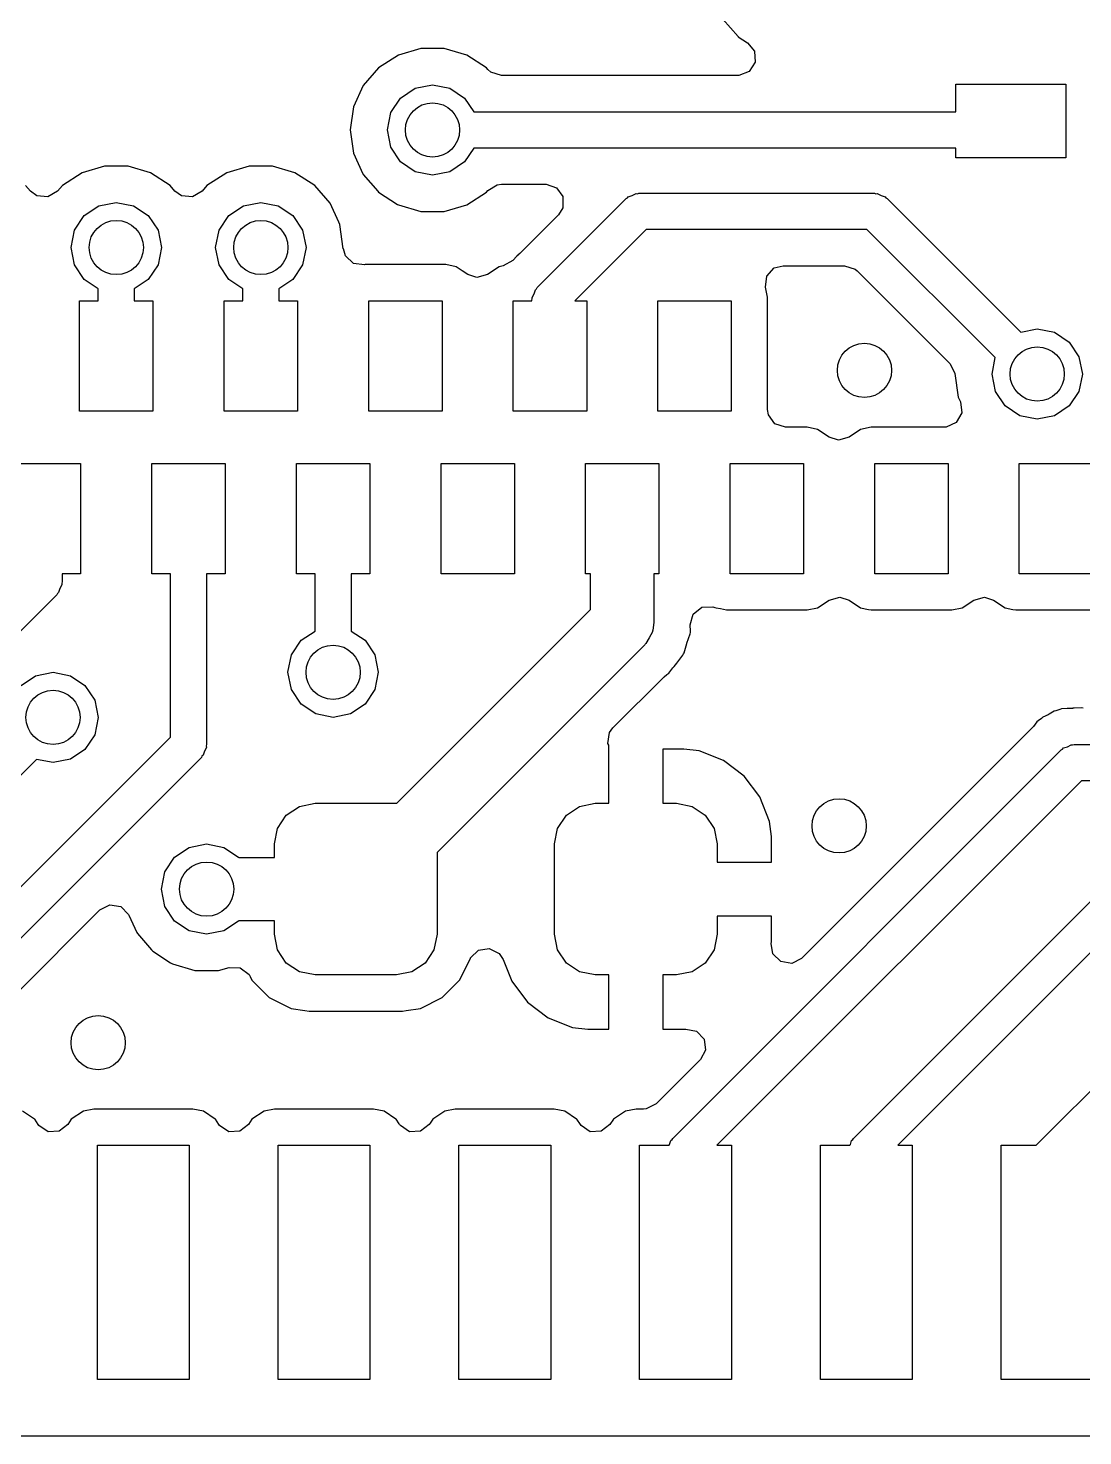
# Model space of a CAD drawing. Extents: x 100.3 to 197.2, y -144.7 to -85.3.
# Drawn here: x 159.11 to 164.95, y -105.47 to -97.69 of the extents above; entities that cross this region are included whole.
import ezdxf

# ---------------------------------------------------------------- set-up
doc = ezdxf.new("R2010")
doc.units = 0
doc.layers.add('BLACK', color=7, linetype='CONTINUOUS')

msp = doc.modelspace()

# ---------------------------------------------------------------- linework, layer by layer
at = {"layer": 'BLACK', "linetype": 'CONTINUOUS'}
for p, q in [((162.957, -97.6361), (163.041, -97.7324)), ((163.041, -97.7324), (163.042, -97.734)), ((163.042, -97.734), (163.093, -97.7667)), ((161.285, -97.799), (161.161, -97.8355)), ((161.415, -97.799), (161.285, -97.799)), ((161.285, -97.799), (161.285, -97.799)), ((161.539, -97.8355), (161.415, -97.799)), ((161.415, -97.799), (161.415, -97.799)), ((163.093, -97.7667), (163.132, -97.8141)), ((163.132, -97.8141), (163.135, -97.8752)), ((161.161, -97.8355), (161.052, -97.9055)), ((161.161, -97.8355), (161.161, -97.8355)), ((161.648, -97.9055), (161.539, -97.8355)), ((161.539, -97.8355), (161.539, -97.8355)), ((161.539, -97.8355), (161.539, -97.8355)), ((161.539, -97.8355), (161.539, -97.8355)), ((163.135, -97.8752), (163.102, -97.9266)), ((161.052, -97.9055), (160.967, -98.0034)), ((161.656, -97.9148), (161.648, -97.9055)), ((161.648, -97.9055), (161.648, -97.9055)), ((161.673, -97.9301), (161.656, -97.9148)), ((161.731, -97.949), (161.673, -97.9301)), ((163.039, -97.949), (161.731, -97.949)), ((163.045, -97.9488), (163.039, -97.949)), ((163.102, -97.9266), (163.045, -97.9488)), ((160.967, -98.0034), (160.913, -98.1213)), ((161.173, -98.0727), (161.254, -98.0185)), ((161.254, -98.0185), (161.35, -97.9995)), ((161.35, -97.9995), (161.446, -98.0185)), ((161.446, -98.0185), (161.527, -98.0727)), ((164.245, -98.1495), (164.245, -97.9968)), ((164.245, -97.9968), (164.855, -97.9968)), ((164.855, -97.9968), (164.855, -98.4032)), ((160.913, -98.1213), (160.895, -98.2495)), ((161.119, -98.1538), (161.173, -98.0727)), ((161.527, -98.0727), (161.578, -98.1495)), ((161.1, -98.2495), (161.119, -98.1538)), ((161.578, -98.1495), (164.245, -98.1495)), ((160.895, -98.2495), (160.895, -98.2495)), ((160.895, -98.2495), (160.913, -98.3777)), ((161.119, -98.3452), (161.1, -98.2495)), ((161.173, -98.4263), (161.119, -98.3452)), ((161.578, -98.3495), (161.527, -98.4263)), ((164.245, -98.3495), (161.578, -98.3495)), ((164.245, -98.4032), (164.245, -98.3495)), ((159.535, -98.4495), (159.411, -98.486)), ((159.665, -98.4495), (159.535, -98.4495)), ((159.535, -98.4495), (159.535, -98.4495)), ((159.789, -98.486), (159.665, -98.4495)), ((159.665, -98.4495), (159.665, -98.4495)), ((160.335, -98.4495), (160.211, -98.486)), ((160.465, -98.4495), (160.335, -98.4495)), ((160.335, -98.4495), (160.335, -98.4495)), ((160.589, -98.486), (160.465, -98.4495)), ((160.465, -98.4495), (160.465, -98.4495)), ((160.913, -98.3777), (160.965, -98.4916)), ((161.254, -98.4805), (161.173, -98.4263)), ((161.527, -98.4263), (161.446, -98.4805)), ((164.855, -98.4032), (164.245, -98.4032)), ((159.411, -98.486), (159.302, -98.556)), ((159.411, -98.486), (159.411, -98.486)), ((159.898, -98.556), (159.789, -98.486)), ((159.789, -98.486), (159.789, -98.486)), ((159.789, -98.486), (159.789, -98.486)), ((159.789, -98.486), (159.789, -98.486)), ((160.211, -98.486), (160.102, -98.556)), ((160.211, -98.486), (160.211, -98.486)), ((160.698, -98.556), (160.589, -98.486)), ((160.589, -98.486), (160.589, -98.486)), ((160.589, -98.486), (160.589, -98.486)), ((160.589, -98.486), (160.589, -98.486)), ((160.965, -98.4916), (160.967, -98.4956)), ((160.967, -98.4956), (161.048, -98.5886)), ((161.35, -98.4995), (161.254, -98.4805)), ((161.446, -98.4805), (161.35, -98.4995)), ((159.125, -98.5873), (159.098, -98.556)), ((159.161, -98.6137), (159.125, -98.5873)), ((159.275, -98.5873), (159.222, -98.6189)), ((159.302, -98.556), (159.275, -98.5873)), ((159.302, -98.556), (159.302, -98.556)), ((159.925, -98.5873), (159.898, -98.556)), ((159.898, -98.556), (159.898, -98.556)), ((159.961, -98.6137), (159.925, -98.5873)), ((160.075, -98.5873), (160.022, -98.6189)), ((160.102, -98.556), (160.075, -98.5873)), ((160.102, -98.556), (160.102, -98.556)), ((160.783, -98.6539), (160.698, -98.556)), ((160.698, -98.556), (160.698, -98.556)), ((160.698, -98.556), (160.698, -98.556)), ((161.048, -98.5886), (161.052, -98.5935)), ((161.052, -98.5935), (161.157, -98.6611)), ((161.539, -98.6635), (161.648, -98.5935)), ((161.648, -98.5935), (161.656, -98.5842)), ((161.656, -98.5842), (161.708, -98.5526)), ((161.708, -98.5526), (161.731, -98.55)), ((161.731, -98.55), (161.978, -98.55)), ((161.978, -98.55), (162.036, -98.5689)), ((162.036, -98.5689), (162.072, -98.6184)), ((162.455, -98.6119), (162.476, -98.6012)), ((162.476, -98.6012), (162.484, -98.6025)), ((162.484, -98.6025), (162.492, -98.6)), ((162.492, -98.6), (163.796, -98.6)), ((163.796, -98.6), (163.803, -98.6025)), ((163.803, -98.6025), (163.811, -98.6012)), ((163.811, -98.6012), (163.832, -98.6119)), ((159.222, -98.6189), (159.161, -98.6137)), ((159.423, -98.7232), (159.504, -98.669)), ((159.504, -98.669), (159.6, -98.65)), ((159.6, -98.65), (159.696, -98.669)), ((159.696, -98.669), (159.777, -98.7232)), ((160.022, -98.6189), (159.961, -98.6137)), ((160.223, -98.7232), (160.304, -98.669)), ((160.304, -98.669), (160.4, -98.65)), ((160.4, -98.65), (160.496, -98.669)), ((160.496, -98.669), (160.577, -98.7232)), ((160.831, -98.76), (160.783, -98.6539)), ((161.157, -98.6611), (161.161, -98.6635)), ((161.161, -98.6635), (161.285, -98.7)), ((161.415, -98.7), (161.539, -98.6635)), ((161.929, -99.1213), (162.421, -98.6293)), ((162.072, -98.6796), (162.048, -98.719)), ((162.072, -98.6184), (162.072, -98.6796)), ((162.421, -98.6293), (162.428, -98.6256)), ((162.428, -98.6256), (162.433, -98.6191)), ((162.433, -98.6191), (162.455, -98.6119)), ((163.832, -98.6119), (163.854, -98.6191)), ((163.854, -98.6191), (163.859, -98.6256)), ((163.859, -98.6256), (163.866, -98.6293)), ((163.866, -98.6293), (164.605, -99.368)), ((159.369, -98.8043), (159.423, -98.7232)), ((159.777, -98.7232), (159.831, -98.8043)), ((160.169, -98.8043), (160.223, -98.7232)), ((160.577, -98.7232), (160.631, -98.8043)), ((160.837, -98.7718), (160.831, -98.76)), ((161.285, -98.7), (161.285, -98.7)), ((161.285, -98.7), (161.415, -98.7)), ((161.415, -98.7), (161.415, -98.7)), ((162.048, -98.719), (161.994, -98.7727)), ((159.35, -98.9), (159.369, -98.8043)), ((159.831, -98.8043), (159.85, -98.9)), ((160.15, -98.9), (160.169, -98.8043)), ((160.631, -98.8043), (160.65, -98.9)), ((160.856, -98.907), (160.837, -98.7718)), ((161.994, -98.7727), (161.834, -98.9334)), ((162.533, -98.8), (162.138, -99.1952)), ((163.754, -98.8), (162.533, -98.8)), ((164.464, -99.5094), (163.754, -98.8)), ((159.369, -98.9957), (159.35, -98.9)), ((159.85, -98.9), (159.831, -98.9957)), ((160.169, -98.9957), (160.15, -98.9)), ((160.65, -98.9), (160.631, -98.9957)), ((160.857, -98.9068), (160.856, -98.907)), ((160.868, -98.9467), (160.857, -98.9068)), ((160.913, -98.9882), (160.868, -98.9467)), ((160.973, -98.9954), (160.913, -98.9882)), ((160.977, -98.9947), (160.973, -98.9954)), ((161.423, -98.9947), (160.977, -98.9947)), ((160.977, -98.9947), (160.977, -98.9947)), ((160.977, -98.9947), (160.977, -98.9947)), ((161.481, -99.0063), (161.423, -98.9947)), ((161.423, -98.9947), (161.423, -98.9947)), ((161.794, -98.9716), (161.741, -99.0018)), ((161.816, -98.948), (161.794, -98.9716)), ((161.823, -98.9425), (161.816, -98.948)), ((161.834, -98.9334), (161.822, -98.9415)), ((161.822, -98.9415), (161.823, -98.9425)), ((159.423, -99.0768), (159.369, -98.9957)), ((159.831, -98.9957), (159.777, -99.0768)), ((160.223, -99.0768), (160.169, -98.9957)), ((160.631, -98.9957), (160.577, -99.0768)), ((161.514, -99.0282), (161.481, -99.0063)), ((161.481, -99.0063), (161.481, -99.0063)), ((161.481, -99.0063), (161.481, -99.0063)), ((161.481, -99.0063), (161.481, -99.0063)), ((161.545, -99.0487), (161.514, -99.0282)), ((161.545, -99.0488), (161.545, -99.0487)), ((161.596, -99.0654), (161.545, -99.0488)), ((161.655, -99.0488), (161.596, -99.0654)), ((161.719, -99.0063), (161.655, -99.0488)), ((161.74, -99.002), (161.719, -99.0063)), ((161.719, -99.0063), (161.719, -99.0063)), ((161.741, -99.0018), (161.74, -99.002)), ((163.192, -99.1188), (163.2, -99.0581)), ((163.2, -99.0581), (163.241, -99.0131)), ((163.241, -99.0131), (163.29, -99.0005)), ((163.29, -99.0005), (163.63, -99.0005)), ((163.63, -99.0005), (163.688, -99.0194)), ((163.688, -99.0194), (163.7, -99.0295)), ((163.7, -99.0295), (164.212, -99.5415)), ((159.5, -99.1281), (159.423, -99.0768)), ((159.5, -99.1952), (159.5, -99.1281)), ((159.777, -99.0768), (159.7, -99.1281)), ((159.7, -99.1281), (159.7, -99.1952)), ((160.3, -99.1281), (160.223, -99.0768)), ((160.3, -99.1952), (160.3, -99.1281)), ((160.577, -99.0768), (160.5, -99.1281)), ((160.5, -99.1281), (160.5, -99.1952)), ((161.912, -99.1555), (161.919, -99.1332)), ((161.919, -99.1332), (161.926, -99.1285)), ((161.926, -99.1285), (161.929, -99.1213)), ((163.196, -99.1376), (163.192, -99.1188)), ((163.204, -99.1754), (163.196, -99.1376)), ((159.397, -99.8048), (159.397, -99.1952)), ((159.397, -99.1952), (159.5, -99.1952)), ((159.7, -99.1952), (159.803, -99.1952)), ((159.803, -99.1952), (159.803, -99.8048)), ((160.197, -99.8048), (160.197, -99.1952)), ((160.197, -99.1952), (160.3, -99.1952)), ((160.5, -99.1952), (160.603, -99.1952)), ((160.603, -99.1952), (160.603, -99.8048)), ((160.997, -99.8048), (160.997, -99.1952)), ((160.997, -99.1952), (161.403, -99.1952)), ((161.403, -99.1952), (161.403, -99.8048)), ((161.797, -99.8048), (161.797, -99.1952)), ((161.797, -99.1952), (161.9, -99.1952)), ((161.9, -99.192), (161.902, -99.1843)), ((161.9, -99.1952), (161.9, -99.192)), ((161.901, -99.1764), (161.912, -99.1555)), ((161.902, -99.1843), (161.901, -99.1764)), ((162.138, -99.1952), (162.203, -99.1952)), ((162.203, -99.1952), (162.203, -99.8048)), ((162.597, -99.8048), (162.597, -99.1952)), ((162.597, -99.1952), (163.003, -99.1952)), ((163.003, -99.1952), (163.003, -99.8048)), ((163.204, -99.1755), (163.204, -99.1754)), ((163.204, -99.7957), (163.204, -99.1755)), ((164.605, -99.368), (164.696, -99.35)), ((164.696, -99.35), (164.791, -99.369)), ((164.791, -99.369), (164.872, -99.4232)), ((164.872, -99.4232), (164.927, -99.5043)), ((164.446, -99.6), (164.464, -99.5094)), ((164.927, -99.5043), (164.946, -99.6)), ((164.212, -99.5415), (164.24, -99.596)), ((164.24, -99.596), (164.24, -99.5974)), ((164.24, -99.5974), (164.259, -99.7282)), ((164.465, -99.6957), (164.446, -99.6)), ((164.946, -99.6), (164.927, -99.6957)), ((164.519, -99.7768), (164.465, -99.6957)), ((164.927, -99.6957), (164.872, -99.7768)), ((164.259, -99.7282), (164.271, -99.7546)), ((164.271, -99.7546), (164.278, -99.8154)), ((159.803, -99.8048), (159.397, -99.8048)), ((160.603, -99.8048), (160.197, -99.8048)), ((161.403, -99.8048), (160.997, -99.8048)), ((162.203, -99.8048), (161.797, -99.8048)), ((163.003, -99.8048), (162.597, -99.8048)), ((163.209, -99.8263), (163.204, -99.7957)), ((163.245, -99.8758), (163.209, -99.8263)), ((164.278, -99.8154), (164.248, -99.8686)), ((164.6, -99.831), (164.519, -99.7768)), ((164.696, -99.85), (164.6, -99.831)), ((164.791, -99.831), (164.696, -99.85)), ((164.872, -99.7768), (164.791, -99.831)), ((163.303, -99.8947), (163.245, -99.8758)), ((163.423, -99.8947), (163.303, -99.8947)), ((163.481, -99.9063), (163.423, -99.8947)), ((163.423, -99.8947), (163.423, -99.8947)), ((163.423, -99.8947), (163.423, -99.8947)), ((163.545, -99.9488), (163.481, -99.9063)), ((163.481, -99.9063), (163.481, -99.9063)), ((163.481, -99.9063), (163.481, -99.9063)), ((163.481, -99.9063), (163.481, -99.9063)), ((163.719, -99.9063), (163.655, -99.9488)), ((163.777, -99.8947), (163.719, -99.9063)), ((163.719, -99.9063), (163.719, -99.9063)), ((164.181, -99.8947), (163.777, -99.8947)), ((163.777, -99.8947), (163.777, -99.8947)), ((163.777, -99.8947), (163.777, -99.8947)), ((164.192, -99.8941), (164.181, -99.8947)), ((164.248, -99.8686), (164.192, -99.8941)), ((163.596, -99.9654), (163.545, -99.9488)), ((163.655, -99.9488), (163.596, -99.9654)), ((158.997, -100.095), (159.403, -100.095)), ((159.403, -100.095), (159.403, -100.705)), ((159.797, -100.705), (159.797, -100.095)), ((159.797, -100.095), (160.203, -100.095)), ((160.203, -100.095), (160.203, -100.705)), ((160.597, -100.705), (160.597, -100.095)), ((160.597, -100.095), (161.003, -100.095)), ((161.003, -100.095), (161.003, -100.705)), ((161.397, -100.705), (161.397, -100.095)), ((161.397, -100.095), (161.803, -100.095)), ((161.803, -100.095), (161.803, -100.705)), ((162.197, -100.705), (162.197, -100.095)), ((162.197, -100.095), (162.603, -100.095)), ((162.603, -100.095), (162.603, -100.705)), ((162.997, -100.705), (162.997, -100.095)), ((162.997, -100.095), (163.403, -100.095)), ((163.403, -100.095), (163.403, -100.705)), ((163.797, -100.705), (163.797, -100.095)), ((163.797, -100.095), (164.203, -100.095)), ((164.203, -100.095), (164.203, -100.705)), ((164.597, -100.705), (164.597, -100.095)), ((164.597, -100.095), (165.003, -100.095)), ((159.403, -100.705), (159.3, -100.705)), ((159.3, -100.705), (159.3, -100.75)), ((159.9, -100.705), (159.797, -100.705)), ((159.9, -101.25), (159.9, -100.705)), ((160.203, -100.705), (160.1, -100.705)), ((160.1, -100.705), (160.1, -101.25)), ((160.7, -100.705), (160.597, -100.705)), ((160.7, -101.022), (160.7, -100.705)), ((161.003, -100.705), (160.9, -100.705)), ((160.9, -100.705), (160.9, -101.022)), ((161.803, -100.705), (161.397, -100.705)), ((162.225, -100.705), (162.197, -100.705)), ((162.225, -100.903), (162.225, -100.705)), ((162.603, -100.705), (162.575, -100.705)), ((162.575, -100.705), (162.575, -100.975)), ((163.403, -100.705), (162.997, -100.705)), ((164.203, -100.705), (163.797, -100.705)), ((165.003, -100.705), (164.597, -100.705)), ((159.288, -100.787), (159.281, -100.809)), ((159.299, -100.766), (159.288, -100.787)), ((159.3, -100.75), (159.298, -100.758)), ((159.298, -100.758), (159.299, -100.766)), ((159.271, -100.821), (157.671, -102.421)), ((159.274, -100.814), (159.271, -100.821)), ((159.281, -100.809), (159.274, -100.814)), ((163.481, -100.894), (163.545, -100.851)), ((163.545, -100.851), (163.604, -100.835)), ((163.604, -100.835), (163.655, -100.851)), ((163.655, -100.851), (163.719, -100.894)), ((164.281, -100.894), (164.345, -100.851)), ((164.345, -100.851), (164.404, -100.835)), ((164.404, -100.835), (164.455, -100.851)), ((164.455, -100.851), (164.519, -100.894)), ((161.152, -101.975), (162.225, -100.903)), ((162.776, -100.987), (162.793, -100.928)), ((162.793, -100.928), (162.841, -100.89)), ((162.841, -100.89), (162.902, -100.888)), ((162.902, -100.888), (162.913, -100.891)), ((162.913, -100.891), (162.919, -100.894)), ((162.919, -100.894), (162.919, -100.894)), ((162.919, -100.894), (162.943, -100.898)), ((162.943, -100.898), (162.977, -100.905)), ((162.977, -100.905), (162.977, -100.905)), ((162.977, -100.905), (162.977, -100.905)), ((162.977, -100.905), (162.977, -100.905)), ((162.977, -100.905), (163.423, -100.905)), ((163.423, -100.905), (163.481, -100.894)), ((163.423, -100.905), (163.423, -100.905)), ((163.719, -100.894), (163.762, -100.902)), ((163.762, -100.902), (163.777, -100.905)), ((163.777, -100.905), (163.777, -100.905)), ((163.777, -100.905), (163.777, -100.905)), ((163.777, -100.905), (163.777, -100.905)), ((163.777, -100.905), (164.223, -100.905)), ((164.223, -100.905), (164.281, -100.894)), ((164.223, -100.905), (164.223, -100.905)), ((164.519, -100.894), (164.562, -100.902)), ((164.562, -100.902), (164.577, -100.905)), ((164.577, -100.905), (164.577, -100.905)), ((164.577, -100.905), (164.577, -100.905)), ((164.577, -100.905), (164.577, -100.905)), ((164.577, -100.905), (165.023, -100.905)), ((162.57, -101.017), (162.567, -101.022)), ((162.575, -100.975), (162.57, -101.017)), ((162.778, -101.022), (162.776, -100.987)), ((160.569, -101.154), (160.623, -101.073)), ((160.623, -101.073), (160.7, -101.022)), ((160.9, -101.022), (160.977, -101.073)), ((160.977, -101.073), (161.031, -101.154)), ((162.527, -101.094), (162.524, -101.099)), ((162.531, -101.091), (162.527, -101.094)), ((162.548, -101.059), (162.531, -101.091)), ((162.567, -101.027), (162.548, -101.059)), ((162.567, -101.022), (162.567, -101.027)), ((162.742, -101.142), (162.757, -101.091)), ((162.757, -101.091), (162.758, -101.089)), ((162.758, -101.089), (162.775, -101.038)), ((162.775, -101.038), (162.777, -101.03)), ((162.775, -101.038), (162.775, -101.038)), ((162.777, -101.03), (162.778, -101.022)), ((162.778, -101.022), (162.778, -101.022)), ((160.55, -101.25), (160.569, -101.154)), ((161.031, -101.154), (161.05, -101.25)), ((162.524, -101.099), (161.375, -102.247)), ((162.702, -101.199), (162.735, -101.156)), ((162.735, -101.156), (162.739, -101.149)), ((162.735, -101.156), (162.735, -101.156)), ((162.739, -101.149), (162.742, -101.142)), ((162.742, -101.142), (162.742, -101.142)), ((159.154, -101.269), (159.25, -101.25)), ((159.25, -101.25), (159.346, -101.269)), ((159.9, -101.609), (159.9, -101.25)), ((159.9, -101.25), (159.9, -101.25)), ((160.1, -101.25), (160.1, -101.25)), ((160.1, -101.25), (160.1, -101.65)), ((160.569, -101.346), (160.55, -101.25)), ((161.05, -101.25), (161.031, -101.346)), ((162.658, -101.255), (162.68, -101.226)), ((162.68, -101.226), (162.684, -101.222)), ((162.684, -101.222), (162.688, -101.219)), ((162.688, -101.219), (162.701, -101.2)), ((162.701, -101.2), (162.702, -101.199)), ((159.073, -101.323), (159.154, -101.269)), ((159.346, -101.269), (159.427, -101.323)), ((159.427, -101.323), (159.481, -101.404)), ((162.348, -101.558), (162.631, -101.275)), ((162.631, -101.275), (162.647, -101.262)), ((162.647, -101.262), (162.658, -101.255)), ((159.481, -101.404), (159.5, -101.5)), ((160.623, -101.427), (160.569, -101.346)), ((161.031, -101.346), (160.977, -101.427)), ((160.704, -101.481), (160.623, -101.427)), ((160.8, -101.5), (160.704, -101.481)), ((160.896, -101.481), (160.8, -101.5)), ((160.977, -101.427), (160.896, -101.481)), ((164.756, -101.485), (164.727, -101.498)), ((164.762, -101.482), (164.756, -101.485)), ((164.79, -101.465), (164.762, -101.482)), ((164.799, -101.463), (164.79, -101.465)), ((164.79, -101.465), (164.79, -101.465)), ((164.821, -101.456), (164.799, -101.463)), ((164.83, -101.452), (164.821, -101.456)), ((164.862, -101.451), (164.83, -101.452)), ((164.869, -101.45), (164.862, -101.451)), ((164.872, -101.45), (164.869, -101.45)), ((164.892, -101.45), (164.872, -101.45)), ((164.872, -101.45), (164.872, -101.45)), ((164.872, -101.45), (164.872, -101.45)), ((164.894, -101.449), (164.892, -101.45)), ((164.901, -101.449), (164.894, -101.449)), ((164.942, -101.447), (164.901, -101.449)), ((164.951, -101.448), (164.942, -101.447)), ((159.5, -101.5), (159.481, -101.596)), ((162.33, -101.583), (162.348, -101.558)), ((164.67, -101.555), (163.392, -102.833)), ((164.675, -101.55), (164.67, -101.555)), ((164.694, -101.524), (164.675, -101.55)), ((164.702, -101.519), (164.694, -101.524)), ((164.72, -101.505), (164.702, -101.519)), ((164.727, -101.498), (164.72, -101.505)), ((164.727, -101.498), (164.727, -101.498)), ((158.159, -103.35), (159.9, -101.609)), ((159.481, -101.596), (159.427, -101.677)), ((162.32, -101.644), (162.33, -101.583)), ((160.071, -101.721), (158.271, -103.521)), ((159.427, -101.677), (159.346, -101.731)), ((160.074, -101.714), (160.071, -101.721)), ((160.081, -101.709), (160.074, -101.714)), ((160.088, -101.687), (160.081, -101.709)), ((160.099, -101.666), (160.088, -101.687)), ((160.1, -101.65), (160.098, -101.658)), ((160.098, -101.658), (160.099, -101.666)), ((162.325, -101.653), (162.32, -101.644)), ((162.325, -101.975), (162.325, -101.653)), ((162.625, -101.675), (162.625, -101.975)), ((162.741, -101.675), (162.625, -101.675)), ((162.625, -101.675), (162.625, -101.675)), ((162.679, -103.829), (164.829, -101.679)), ((162.825, -101.685), (162.741, -101.675)), ((162.96, -101.738), (162.825, -101.685)), ((164.829, -101.679), (164.836, -101.676)), ((164.836, -101.676), (164.841, -101.669)), ((164.841, -101.669), (164.863, -101.662)), ((164.863, -101.662), (164.884, -101.651)), ((164.884, -101.651), (164.892, -101.652)), ((164.892, -101.652), (164.9, -101.65)), ((164.9, -101.65), (166.609, -101.65)), ((159.159, -101.732), (157.921, -102.971)), ((159.25, -101.75), (159.159, -101.732)), ((159.346, -101.731), (159.25, -101.75)), ((163.075, -101.825), (162.96, -101.738)), ((164.941, -101.85), (162.924, -103.867)), ((163.162, -101.94), (163.075, -101.825)), ((163.075, -101.825), (163.075, -101.825)), ((166.65, -101.85), (164.941, -101.85)), ((163.215, -102.075), (163.162, -101.94)), ((160.541, -102.041), (160.614, -101.992)), ((160.614, -101.992), (160.7, -101.975)), ((160.7, -101.975), (161.15, -101.975)), ((161.15, -101.975), (161.152, -101.975)), ((162.091, -102.041), (162.164, -101.992)), ((162.164, -101.992), (162.25, -101.975)), ((162.25, -101.975), (162.325, -101.975)), ((162.625, -101.975), (162.7, -101.975)), ((162.7, -101.975), (162.786, -101.992)), ((162.786, -101.992), (162.859, -102.041)), ((160.492, -102.114), (160.541, -102.041)), ((162.042, -102.114), (162.091, -102.041)), ((162.859, -102.041), (162.908, -102.114)), ((163.225, -102.159), (163.215, -102.075)), ((160.475, -102.2), (160.492, -102.114)), ((162.025, -102.2), (162.042, -102.114)), ((162.908, -102.114), (162.925, -102.2)), ((163.225, -102.3), (163.225, -102.159)), ((163.225, -102.159), (163.225, -102.159)), ((159.923, -102.273), (160.004, -102.219)), ((160.004, -102.219), (160.1, -102.2)), ((160.1, -102.2), (160.196, -102.219)), ((160.196, -102.219), (160.277, -102.273)), ((160.475, -102.275), (160.475, -102.2)), ((161.375, -102.247), (161.375, -102.7)), ((162.025, -102.7), (162.025, -102.2)), ((162.925, -102.2), (162.925, -102.3)), ((159.869, -102.354), (159.923, -102.273)), ((160.277, -102.273), (160.278, -102.275)), ((160.278, -102.275), (160.475, -102.275)), ((162.925, -102.3), (163.225, -102.3)), ((163.225, -102.3), (163.225, -102.3)), ((163.679, -103.829), (165.229, -102.279)), ((159.85, -102.45), (159.869, -102.354)), ((159.869, -102.546), (159.85, -102.45)), ((165.341, -102.45), (163.924, -103.867)), ((159.044, -103.031), (159.51, -102.565)), ((159.51, -102.565), (159.565, -102.537)), ((159.565, -102.537), (159.625, -102.547)), ((159.625, -102.547), (159.668, -102.59)), ((159.923, -102.627), (159.869, -102.546)), ((159.668, -102.59), (159.67, -102.594)), ((159.67, -102.594), (159.714, -102.69)), ((160.004, -102.681), (159.923, -102.627)), ((160.277, -102.627), (160.196, -102.681)), ((160.278, -102.625), (160.277, -102.627)), ((160.475, -102.625), (160.278, -102.625)), ((160.475, -102.7), (160.475, -102.625)), ((163.225, -102.6), (162.925, -102.6)), ((162.925, -102.6), (162.925, -102.7)), ((163.225, -102.741), (163.225, -102.6)), ((163.225, -102.6), (163.225, -102.6)), ((159.714, -102.69), (159.717, -102.696)), ((159.717, -102.696), (159.795, -102.786)), ((160.1, -102.7), (160.004, -102.681)), ((160.196, -102.681), (160.1, -102.7)), ((160.492, -102.786), (160.475, -102.7)), ((161.375, -102.7), (161.358, -102.786)), ((162.042, -102.786), (162.025, -102.7)), ((162.925, -102.7), (162.908, -102.786)), ((159.795, -102.786), (159.802, -102.794)), ((159.802, -102.794), (159.9, -102.857)), ((160.541, -102.859), (160.492, -102.786)), ((161.358, -102.786), (161.309, -102.859)), ((161.561, -102.831), (161.604, -102.788)), ((161.604, -102.788), (161.664, -102.779)), ((161.664, -102.779), (161.719, -102.806)), ((161.719, -102.806), (161.741, -102.84)), ((162.091, -102.859), (162.042, -102.786)), ((162.908, -102.786), (162.859, -102.859)), ((163.224, -102.751), (163.225, -102.741)), ((163.234, -102.808), (163.224, -102.751)), ((163.225, -102.741), (163.225, -102.741)), ((163.277, -102.851), (163.234, -102.808)), ((159.9, -102.857), (159.911, -102.864)), ((159.911, -102.864), (160.035, -102.9)), ((160.165, -102.9), (160.225, -102.883)), ((160.225, -102.883), (160.286, -102.885)), ((160.286, -102.885), (160.335, -102.922)), ((160.614, -102.908), (160.541, -102.859)), ((161.309, -102.859), (161.236, -102.908)), ((161.499, -102.953), (161.56, -102.833)), ((161.56, -102.833), (161.561, -102.831)), ((161.56, -102.833), (161.56, -102.833)), ((161.741, -102.84), (161.788, -102.96)), ((162.164, -102.908), (162.091, -102.859)), ((162.859, -102.859), (162.786, -102.908)), ((163.338, -102.861), (163.277, -102.851)), ((163.392, -102.833), (163.338, -102.861)), ((164.691, -103.867), (165.729, -102.829)), ((160.035, -102.9), (160.035, -102.9)), ((160.035, -102.9), (160.165, -102.9)), ((160.165, -102.9), (160.165, -102.9)), ((160.335, -102.922), (160.341, -102.933)), ((160.341, -102.933), (160.351, -102.953)), ((160.351, -102.953), (160.447, -103.049)), ((160.7, -102.925), (160.614, -102.908)), ((161.15, -102.925), (160.7, -102.925)), ((161.236, -102.908), (161.15, -102.925)), ((161.403, -103.049), (161.499, -102.953)), ((161.788, -102.96), (161.788, -102.96)), ((161.788, -102.96), (161.875, -103.075)), ((162.25, -102.925), (162.164, -102.908)), ((162.325, -102.925), (162.25, -102.925)), ((162.325, -103.225), (162.325, -102.925)), ((162.7, -102.925), (162.625, -102.925)), ((162.625, -102.925), (162.625, -103.225)), ((162.786, -102.908), (162.7, -102.925)), ((160.447, -103.049), (160.447, -103.049)), ((160.447, -103.049), (160.567, -103.11)), ((160.567, -103.11), (160.567, -103.11)), ((160.567, -103.11), (160.567, -103.11)), ((160.567, -103.11), (160.643, -103.122)), ((160.643, -103.122), (160.667, -103.126)), ((161.183, -103.126), (161.205, -103.122)), ((161.205, -103.122), (161.283, -103.11)), ((161.283, -103.11), (161.403, -103.049)), ((161.875, -103.075), (161.875, -103.075)), ((161.875, -103.075), (161.99, -103.162)), ((160.667, -103.126), (160.667, -103.126)), ((160.667, -103.126), (161.183, -103.126)), ((161.99, -103.162), (162.125, -103.215)), ((162.125, -103.215), (162.209, -103.225)), ((162.209, -103.225), (162.209, -103.225)), ((162.209, -103.225), (162.325, -103.225)), ((162.325, -103.225), (162.325, -103.225)), ((162.625, -103.225), (162.625, -103.225)), ((162.625, -103.225), (162.741, -103.225)), ((162.741, -103.225), (162.751, -103.224)), ((162.741, -103.225), (162.741, -103.225)), ((162.751, -103.224), (162.811, -103.236)), ((162.811, -103.236), (162.853, -103.28)), ((162.86, -103.341), (162.833, -103.392)), ((162.853, -103.28), (162.86, -103.341)), ((162.833, -103.392), (162.587, -103.638)), ((159.476, -103.667), (159.418, -103.679)), ((160.024, -103.667), (159.476, -103.667)), ((159.476, -103.667), (159.476, -103.667)), ((159.476, -103.667), (159.476, -103.667)), ((160.082, -103.679), (160.024, -103.667)), ((160.024, -103.667), (160.024, -103.667)), ((160.476, -103.667), (160.418, -103.679)), ((161.024, -103.667), (160.476, -103.667)), ((160.476, -103.667), (160.476, -103.667)), ((160.476, -103.667), (160.476, -103.667)), ((161.082, -103.679), (161.024, -103.667)), ((161.024, -103.667), (161.024, -103.667)), ((161.476, -103.667), (161.418, -103.679)), ((162.024, -103.667), (161.476, -103.667)), ((161.476, -103.667), (161.476, -103.667)), ((161.476, -103.667), (161.476, -103.667)), ((162.082, -103.679), (162.024, -103.667)), ((162.024, -103.667), (162.024, -103.667)), ((162.476, -103.667), (162.418, -103.679)), ((162.517, -103.667), (162.476, -103.667)), ((162.476, -103.667), (162.476, -103.667)), ((162.476, -103.667), (162.476, -103.667)), ((162.533, -103.666), (162.517, -103.667)), ((162.587, -103.638), (162.533, -103.666)), ((159.147, -103.722), (159.082, -103.679)), ((159.149, -103.723), (159.147, -103.722)), ((159.168, -103.752), (159.149, -103.723)), ((159.149, -103.723), (159.149, -103.723)), ((159.149, -103.723), (159.149, -103.723)), ((159.351, -103.723), (159.332, -103.752)), ((159.418, -103.679), (159.351, -103.723)), ((159.351, -103.723), (159.351, -103.723)), ((159.418, -103.679), (159.418, -103.679)), ((160.147, -103.722), (160.082, -103.679)), ((160.082, -103.679), (160.082, -103.679)), ((160.082, -103.679), (160.082, -103.679)), ((160.082, -103.679), (160.082, -103.679)), ((160.149, -103.723), (160.147, -103.722)), ((160.168, -103.752), (160.149, -103.723)), ((160.149, -103.723), (160.149, -103.723)), ((160.149, -103.723), (160.149, -103.723)), ((160.351, -103.723), (160.332, -103.752)), ((160.418, -103.679), (160.351, -103.723)), ((160.351, -103.723), (160.351, -103.723)), ((160.418, -103.679), (160.418, -103.679)), ((161.147, -103.722), (161.082, -103.679)), ((161.082, -103.679), (161.082, -103.679)), ((161.082, -103.679), (161.082, -103.679)), ((161.082, -103.679), (161.082, -103.679)), ((161.149, -103.723), (161.147, -103.722)), ((161.165, -103.748), (161.149, -103.723)), ((161.337, -103.745), (161.332, -103.752)), ((161.345, -103.733), (161.337, -103.745)), ((161.351, -103.723), (161.345, -103.733)), ((161.418, -103.679), (161.351, -103.723)), ((161.351, -103.723), (161.351, -103.723)), ((161.418, -103.679), (161.418, -103.679)), ((162.147, -103.722), (162.082, -103.679)), ((162.082, -103.679), (162.082, -103.679)), ((162.082, -103.679), (162.082, -103.679)), ((162.082, -103.679), (162.082, -103.679)), ((162.149, -103.723), (162.147, -103.722)), ((162.168, -103.752), (162.149, -103.723)), ((162.149, -103.723), (162.149, -103.723)), ((162.149, -103.723), (162.149, -103.723)), ((162.351, -103.723), (162.332, -103.752)), ((162.418, -103.679), (162.351, -103.723)), ((162.351, -103.723), (162.351, -103.723)), ((162.418, -103.679), (162.418, -103.679)), ((159.172, -103.758), (159.168, -103.752)), ((159.223, -103.792), (159.172, -103.758)), ((159.284, -103.789), (159.223, -103.792)), ((159.332, -103.752), (159.284, -103.789)), ((160.172, -103.758), (160.168, -103.752)), ((160.223, -103.792), (160.172, -103.758)), ((160.284, -103.789), (160.223, -103.792)), ((160.332, -103.752), (160.284, -103.789)), ((161.168, -103.752), (161.165, -103.748)), ((161.172, -103.758), (161.168, -103.752)), ((161.223, -103.792), (161.172, -103.758)), ((161.284, -103.789), (161.223, -103.792)), ((161.332, -103.752), (161.284, -103.789)), ((162.172, -103.758), (162.168, -103.752)), ((162.223, -103.792), (162.172, -103.758)), ((162.284, -103.789), (162.223, -103.792)), ((162.332, -103.752), (162.284, -103.789)), ((159.496, -105.163), (159.496, -103.867)), ((159.496, -103.867), (160.004, -103.867)), ((160.004, -103.867), (160.004, -105.163)), ((160.496, -105.163), (160.496, -103.867)), ((160.496, -103.867), (161.004, -103.867)), ((161.004, -103.867), (161.004, -105.163)), ((161.496, -105.163), (161.496, -103.867)), ((161.496, -103.867), (162.004, -103.867)), ((162.004, -103.867), (162.004, -105.163)), ((162.496, -105.163), (162.496, -103.867)), ((162.496, -103.867), (162.66, -103.867)), ((162.66, -103.867), (162.662, -103.863)), ((162.662, -103.863), (162.669, -103.841)), ((162.669, -103.841), (162.676, -103.836)), ((162.676, -103.836), (162.679, -103.829)), ((162.924, -103.867), (163.004, -103.867)), ((163.004, -103.867), (163.004, -105.163)), ((163.496, -105.163), (163.496, -103.867)), ((163.496, -103.867), (163.66, -103.867)), ((163.66, -103.867), (163.662, -103.863)), ((163.662, -103.863), (163.669, -103.841)), ((163.669, -103.841), (163.676, -103.836)), ((163.676, -103.836), (163.679, -103.829)), ((163.924, -103.867), (164.004, -103.867)), ((164.004, -103.867), (164.004, -105.163)), ((164.496, -105.163), (164.496, -103.867)), ((164.496, -103.867), (164.691, -103.867)), ((160.004, -105.163), (159.496, -105.163)), ((161.004, -105.163), (160.496, -105.163)), ((162.004, -105.163), (161.496, -105.163)), ((163.004, -105.163), (162.496, -105.163)), ((164.004, -105.163), (163.496, -105.163)), ((165.004, -105.163), (164.496, -105.163)), ((158.272, -105.475), (166.422, -105.475))]:
    msp.add_line(p, q, dxfattribs=at)
at = {"layer": 'BLACK'}
for centre in [(161.35, -98.2495), (159.6, -98.9), (160.4, -98.9), (163.74, -99.58), (164.696, -99.6), (160.8, -101.25), (159.25, -101.5), (163.6, -102.1), (160.1, -102.45), (159.5, -103.3)]:
    msp.add_circle(centre, 0.15, dxfattribs=at)

doc.saveas('drawing.dxf')
